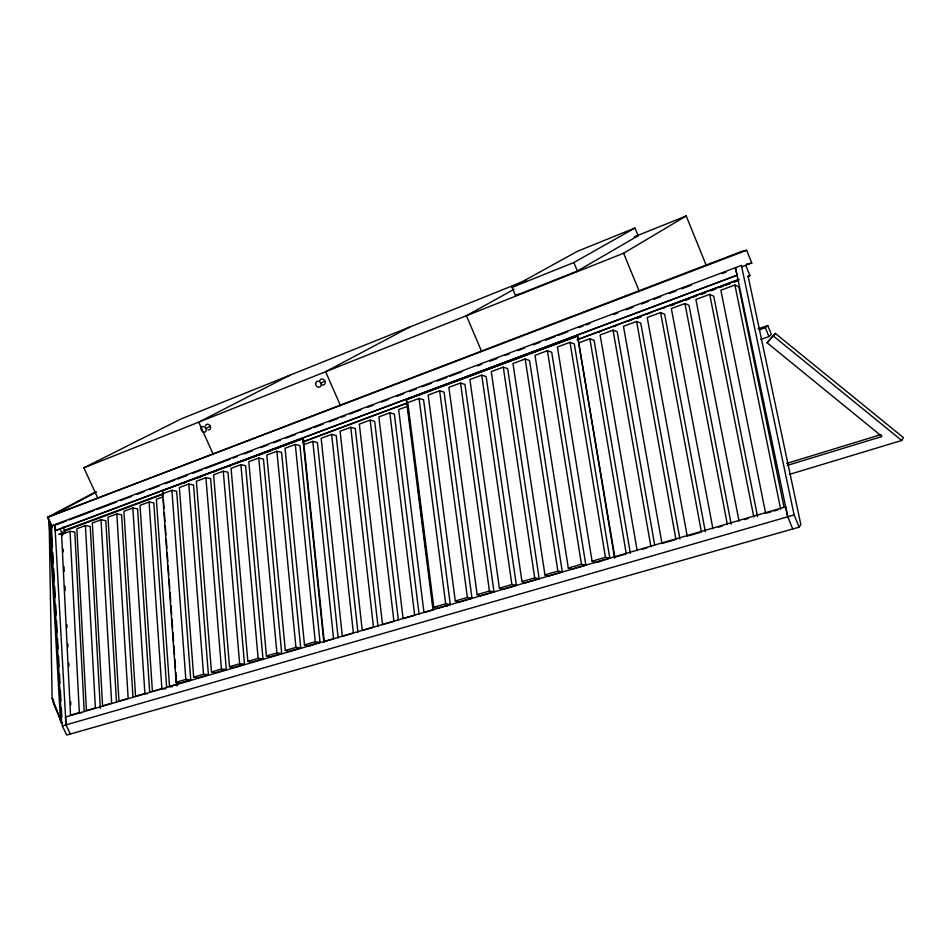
<?xml version="1.0" encoding="UTF-8"?>
<svg xmlns="http://www.w3.org/2000/svg" width="951" height="951" viewBox="0 0 951 951"><rect width="100%" height="100%" fill="white"/><g stroke="black" fill="none" stroke-linecap="round" stroke-linejoin="round"><path stroke-width="1.43" d="M789.401 474.418L901.703 440.479L903.45 437.65L775.303 333.409L767.065 342.764L882.005 436.485L787.238 465.431M62.16 722.986L62.326 725.946L66.689 735.04L799.149 527.151L800.837 524.619L748.104 276.194L749.923 275.624L745.75 265.353M775.303 333.409L767.065 342.764M760.681 339.471L768.931 336.583L771.32 334.312L767.766 325.504L758.149 328.915M759.849 329.676L765.365 327.726L767.766 325.504M61.684 723.259L50.653 524.263L49.155 521.017L52.115 698.391L61.684 723.259L52.115 698.391M97.501 497.444L83.866 467.821L623.594 253.239L686.218 215.96L706.26 265.412M577.364 271.035L638.109 235.765L634.947 228.026L577.459 251.29L512.042 287.345L515.525 295.63L577.364 271.035L573.833 262.547L634.947 228.026M515.525 295.63L518.081 294.18M514.027 289.294L466.418 315.72L481.539 351.264M58.76 534.296L65.346 531.871L63.051 527.009M59.735 534.557L65.346 531.871M320.856 383.217L324.885 381.03M409.608 327.108L325.622 371.71L340.529 405.732M51.984 526.854L47.55 517.308L96.003 491.667M55.717 513.623L96.206 492.178M205.927 428.473L210.266 426.203M290.043 375.158L198.759 422.149L213.381 454.649M83.866 467.821L180.821 419.046L525.986 280.343M47.55 517.308L741.411 251.528L746.654 250.256L751.777 262.999L742.053 266.66M634.174 236.87L686.218 215.96M635.375 236.858L638.109 235.765M512.042 287.345L573.833 262.547M50.795 526.509L57.642 523.823M746.654 250.256L47.705 517.249L52.139 526.795M56.632 524.643L66.356 520.97M69.138 519.924L94.137 510.497M96.919 509.451L116.367 502.104M120.527 500.535L131.642 496.351M137.194 494.247L144.148 491.631M149.699 489.527L159.423 485.866M164.975 483.774L174.699 480.1M177.48 479.054L187.204 475.381M192.756 473.289L202.48 469.616M205.261 468.57L230.261 459.143M233.043 458.097L237.203 456.516M244.145 453.9L252.479 450.762M260.812 447.612L267.766 444.997M273.317 442.893L280.26 440.277M285.823 438.185L295.547 434.512M301.098 432.42L310.822 428.746M313.604 427.7L323.316 424.027M328.88 421.935L338.604 418.274M341.373 417.216L345.546 415.646M349.706 414.077L360.821 409.881M367.764 407.266L373.327 405.174M381.66 402.023L388.602 399.408M396.936 396.258L403.878 393.643M409.441 391.539L416.383 388.923M421.935 386.831L431.659 383.158M437.222 381.066L446.946 377.392M449.716 376.346L462.222 371.627M477.497 365.873L481.67 364.292M490.003 361.154L496.945 358.527M505.278 355.389L509.451 353.82M517.784 350.669L524.726 348.054M533.059 344.904L540.002 342.289M545.553 340.196L555.277 336.523M558.059 335.477L567.783 331.804M578.897 327.62L583.058 326.038M585.84 324.992L590 323.423M613.621 314.519L617.781 312.938M626.115 309.8L633.069 307.185M641.402 304.035L648.344 301.419M653.896 299.315L660.838 296.7M669.183 293.55L676.125 290.935M681.677 288.842L691.401 285.169M721.964 273.638L726.124 272.069M55.241 530.587L737.298 275.16L55.61 530.658L54.861 524.631L66.011 724.888L70.374 733.994M163.061 495.007L162.74 490.573L303.321 438.494L324.303 641.961M433.074 610.387L406.374 399.693L577.53 335.846L614.786 556.834M182.675 483.477L185.457 482.442M197.927 477.794L200.709 476.76M213.19 472.1L215.96 471.066M228.442 466.418L231.212 465.384M243.694 460.724L249.233 458.655M252.015 457.621L256.176 456.076M258.945 455.042L264.497 452.973M267.267 451.939L271.427 450.382M274.197 449.347L279.749 447.279M282.518 446.245L286.679 444.699M289.449 443.665L295 441.597M297.77 440.563L301.931 439.005M576.579 336.595L406.374 399.693M64.811 530.92L163.524 494.08M302.561 442.191L406.838 403.283M577.851 339.459L739.141 279.285M747.557 276.503L749.923 275.624M637.194 318.216L641.354 316.659M670.538 305.782L674.711 304.225M685.826 300.076L689.998 298.519M701.113 294.382L705.285 292.825M710.837 290.756L715.009 289.199M719.182 287.642L723.354 286.085M726.124 285.05L730.297 283.493M734.469 281.948L738.63 280.39M171.917 490.312L162.633 493.759L176.137 682.259L179.882 683.032L190.747 679.882L176.66 491.251L171.917 490.312L185.837 679.43L176.137 682.259M188.797 484.035L179.382 487.53L193.671 677.148L197.38 677.956L208.4 674.758L193.529 484.998L188.797 484.035L203.514 674.283L193.671 677.148M205.915 477.664L196.37 481.218L211.455 671.977L215.14 672.797L226.326 669.552L210.635 478.662L205.915 477.664L221.452 669.064L211.455 671.977M223.271 471.209L213.595 474.811L229.512 666.722L233.161 667.566L244.514 664.273L227.978 472.231L223.271 471.209L239.664 663.762L229.512 666.722M240.888 464.67L231.069 468.32L247.842 661.385L251.456 662.253L262.975 658.912L245.584 465.705L240.888 464.67L258.137 658.389L262.975 658.912M258.755 458.025L248.805 461.722L266.435 655.964L270.025 656.868L281.71 653.468L263.439 459.095L258.755 458.025L276.896 652.921L281.71 653.468M276.884 451.285L266.779 455.042L285.324 650.472L288.866 651.399L300.73 647.952L281.544 452.379L276.884 451.285L295.939 647.381L300.73 647.952M295.286 444.45L285.038 448.254L304.486 644.897L307.993 645.848L320.047 642.341L299.934 445.567L295.286 444.45L315.268 641.759L320.047 642.341M419.07 398.433L407.789 402.63L433.763 607.261L436.985 608.39L450.298 604.527L423.575 399.741L419.07 398.433L445.674 603.79L450.298 604.527M439.635 390.79L428.176 395.045L455.279 600.996L458.441 602.161L471.981 598.238L444.105 392.133L439.635 390.79L467.393 597.478L471.981 598.238M460.51 383.027L448.872 387.354L477.152 594.637L480.255 595.837L494.009 591.843L464.956 384.406L460.51 383.027L489.456 591.046L494.009 591.843M481.717 375.146L469.901 379.532L499.382 588.158L502.425 589.394L516.405 585.34L486.139 376.56L481.717 375.146L511.888 584.52L516.405 585.34M503.269 367.134L491.251 371.603L521.968 581.584L524.964 582.856L539.181 578.731L507.656 368.584L503.269 367.134L534.688 577.887L539.181 578.731M525.166 358.991L512.958 363.532L544.947 574.891L547.871 576.199L562.326 572.003L529.517 360.488L525.166 358.991L557.88 571.135L562.326 572.003M547.407 350.729L535.009 355.341L568.306 568.092L571.171 569.435L585.864 565.167L551.723 352.25L547.407 350.729L581.453 564.264L585.864 565.167M570.018 342.324L557.417 347.008L592.069 561.173L594.862 562.564L609.817 558.225L574.297 343.893L570.018 342.324L605.442 557.286L609.817 558.225M63.622 530.646L163.37 493.569M302.905 441.704L407.064 402.986M577.091 339.792L738.131 279.939M598.334 332.291L601.115 331.257M613.609 326.621L616.379 325.587M628.873 320.951L631.642 319.916M637.194 317.848L641.366 316.303M646.918 314.246L649.688 313.212M662.181 308.564L664.951 307.542M670.503 305.473L674.675 303.928M677.445 302.894L682.996 300.837M685.778 299.803L689.939 298.257M692.708 297.223L696.881 295.678M701.042 294.132L705.202 292.587M710.754 290.519L716.305 288.462M719.087 287.428L723.247 285.882M726.029 284.848L730.19 283.303M734.35 281.758L738.511 280.212M84.199 711.443L74.832 532.073L70.041 531.276L61.589 534.403L70.517 715.14L79.337 712.584L81.81 712.751M85.424 525.582L76.853 528.756L86.434 710.516L95.385 707.924L85.424 525.582L90.202 526.39L100.319 708.281M101.02 519.805L92.33 523.014L102.589 705.832L111.659 703.205L101.02 519.805L105.787 520.637L116.498 702.1M116.818 513.944L108.01 517.213L118.958 701.077L128.159 698.414L116.818 513.944L121.573 514.812L132.985 697.333M149.699 692.483L137.586 508.892L132.843 508.012L123.915 511.317L135.565 696.263L144.897 693.552L147.346 693.755M166.663 687.573L153.812 502.901L149.081 501.997L140.035 505.35L152.41 691.377L161.872 688.631L165.545 688.94M162.93 496.874L156.368 499.299L169.504 686.42L171.988 686.919M303.761 444.711L312.808 441.359L317.408 442.5L338.152 637.943M331.637 434.393L321.141 438.268L342.336 636.267L353.38 633.069L331.637 434.393L336.214 435.546L357.921 632.213M350.741 427.308L340.089 431.255L362.272 630.477L373.493 627.232L350.741 427.308L355.294 428.509L378.011 626.4M370.141 420.128L359.323 424.134L382.528 624.605L393.916 621.3L370.141 420.128L374.67 421.352L398.398 620.492M389.827 412.841L378.855 416.907L403.093 618.637L414.672 615.273L389.827 412.841L394.332 414.089L419.118 614.489M407.028 406.469L398.671 409.56L423.991 612.575L431.837 610.304M578.422 342.99L589.858 338.746L594.09 340.327L630.347 553.363M654.657 544.792L617.223 331.78L613.038 330.163L600.117 334.954L637.182 550.712M636.599 321.438L623.464 326.3L661.979 543.52L675.947 539.467L636.599 321.438L640.748 323.102L679.906 539.015M705.333 531.657L664.666 314.27L660.565 312.558L647.203 317.515L687.228 536.198M731.2 524.167L688.988 305.283L684.934 303.535L671.347 308.564L712.905 528.744M757.543 516.548L713.714 296.153L709.708 294.358L695.894 299.482L739.046 521.16M784.052 507.335L738.879 286.869L734.909 285.027L720.858 290.233L765.662 513.433M786.667 463.446L881.03 434.559M247.842 661.385L258.137 658.389M266.435 655.964L276.896 652.921M285.324 650.472L295.939 647.381M304.486 644.897L315.268 641.759M433.763 607.261L445.674 603.79M455.279 600.996L467.393 597.478M477.152 594.637L489.456 591.046M499.382 588.158L511.888 584.52M521.968 581.584L534.688 577.887M544.947 574.891L557.88 571.135M568.306 568.092L581.453 564.264M592.069 561.173L605.442 557.286M66.011 724.888L65.5 717.006L785.621 506.847L787.749 516.785L792.754 528.958M169.504 686.42L177.73 684.031M186.836 681.392L189.618 680.583M308.718 646.026L312.736 644.861M324.065 641.568L333.575 638.81L312.808 441.359M445.234 606.405L447.885 605.644M596.788 562.433L602.09 560.9M615.499 557.001L624.938 554.267M642.674 549.119L646.787 547.931M688.643 535.782L700.019 532.477M718.171 527.211L722.118 526.069M744.407 519.603L748.413 518.438M767.017 513.041L771.106 511.852M773.841 511.056L777.93 509.879M62.326 725.946L794.133 514.943L799.149 527.151M746.499 264.176L751.777 262.999M185.837 679.43L190.747 679.882M203.514 674.283L208.4 674.758M221.452 669.064L226.326 669.552M239.664 663.762L244.514 664.273M61.863 532.596L62.825 532.857M772.937 335.667L901.703 440.479M57.429 712.061L53.399 703.657L53.327 699.235M59.949 528.697L62.255 533.57M50.653 524.263L52.317 527.817M623.594 253.239L639.417 291.695M765.365 327.726L768.931 336.583M737.037 274.982L735.468 267.671L787.749 516.785M794.133 514.943L741.423 265.424L51.342 525.962L52.483 546.706M734.909 285.027L780.652 509.082M709.708 294.358L753.774 516.88M684.934 303.535L727.372 524.548M660.565 312.558L701.434 532.073M613.038 330.163L650.912 546.73M589.858 338.746L626.293 553.874M577.53 335.846L614.584 558.142M407.04 401.358L407.42 404.306M407.979 408.716L408.538 413.138M408.906 416.086L409.465 420.508M409.845 423.445L410.404 427.867M410.773 430.815L411.331 435.237M411.712 438.173L412.27 442.595M412.639 445.543L413.209 449.966M413.578 452.902L414.137 457.324M414.517 460.272L415.076 464.694M415.444 467.63L416.003 472.053M416.562 476.475L416.942 479.423M417.501 483.833L417.869 486.781M418.25 489.729L418.999 495.626M419.367 498.562L419.926 502.984M420.306 505.932L420.865 510.354M421.234 513.29L421.792 517.713M422.173 520.661L422.731 525.083M423.1 528.019L423.659 532.441M424.039 535.389L424.598 539.811M425.156 544.222L425.537 547.17M426.096 551.592L426.464 554.54M426.833 557.476L427.403 561.898M427.772 564.846L428.33 569.269M428.889 573.679L429.448 578.101M429.828 581.049L430.387 585.471M430.755 588.407L431.326 592.83M431.695 595.778L432.253 600.2M432.634 603.136L433.192 607.558M302.822 438.316L323.792 641.866M176.957 681.368L177.266 685.802M163.382 499.441L164.012 508.321M164.333 512.755L164.963 521.624M165.284 526.058L165.926 534.926M166.235 539.36L166.877 548.228M167.198 552.662L167.828 561.542M168.149 565.976L168.779 574.844M169.1 579.278L169.742 588.146M170.051 592.58L170.693 601.448M171.014 605.894L171.644 614.762M171.965 619.196L172.595 628.064M172.916 632.498L173.546 641.366M173.867 645.8L174.508 654.68M174.818 659.114L175.459 667.982M175.78 672.416L176.731 685.719M149.081 501.997L161.872 688.631M132.843 508.012L144.897 693.552M62.386 532.025L62.552 534.985M49.155 521.017L60.472 720.692M52.804 552.626L53.375 562.992M53.708 568.924L54.35 580.776M54.682 586.696L55.253 597.073M55.657 604.479L56.228 614.845M56.549 620.765L57.203 632.617M57.524 638.549L58.094 648.915M58.498 656.321L59.069 666.699M59.473 674.104L59.961 682.984M60.377 690.402L60.947 700.768M61.351 708.174L61.839 717.066M70.041 531.276L79.337 712.584M62.302 532.643L62.457 535.615M63.111 548.965L63.265 551.925M64.002 566.76L64.216 571.218M64.953 586.054L65.179 590.5M66.867 624.629L67.01 627.589M67.818 643.91L67.973 646.882M68.781 663.204L68.924 666.164M70.695 701.779L70.838 704.739M319.786 380.65A3.15 2.639 61.1 0 1 323.269 379.283A3.15 2.639 61.1 0 1 325.052 383.348A3.15 2.639 61.1 0 1 321.569 384.727M205.559 425.775A3.008 2.401 61 0 1 208.519 424.419A3.008 2.401 61 0 1 210.563 427.938A3.008 2.401 61 0 1 207.96 429.9M315.613 383.574A3.162 2.651 61.1 0 0 319.655 387.081A3.162 2.651 61.1 0 0 319.893 381.898A3.162 2.651 61.1 0 0 315.613 383.574M201.113 428.746A3.019 2.413 61 0 0 204.917 432.111A3.019 2.413 61 0 0 205.012 427.213A3.019 2.413 61 0 0 201.113 428.746"/></g></svg>
